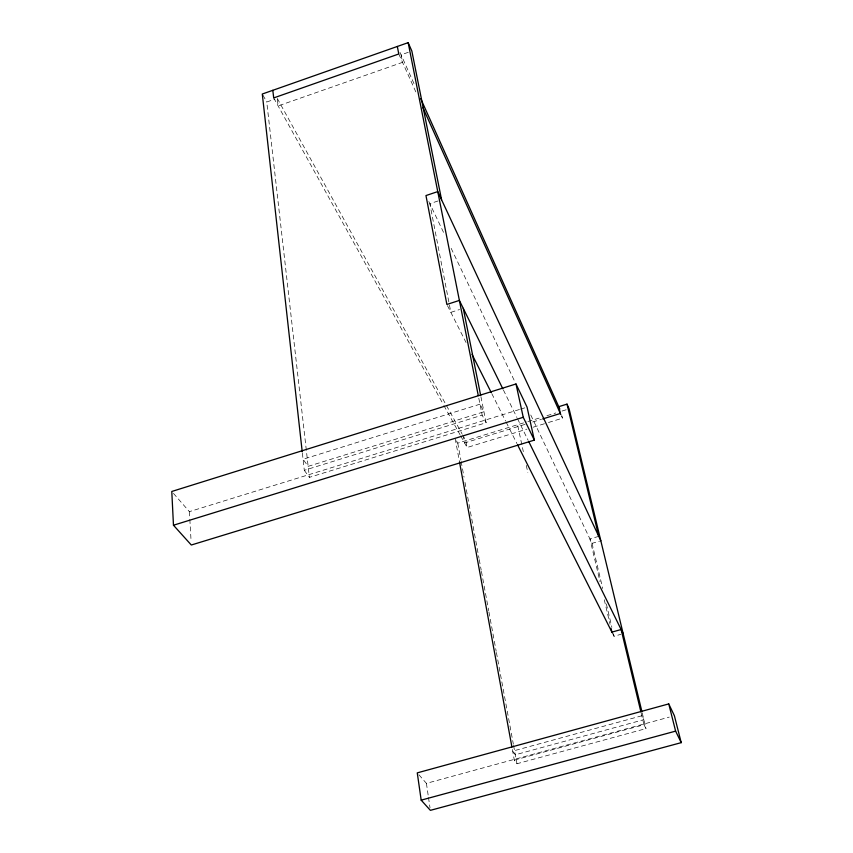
<?xml version="1.0" encoding="UTF-8"?>
<svg xmlns="http://www.w3.org/2000/svg" width="853" height="853" viewBox="0 0 853 853"><rect width="100%" height="100%" fill="white"/><g stroke="black" fill="none" stroke-linecap="round" stroke-linejoin="round"><path stroke-width="0.64" stroke-dasharray="4.26 3.2" d="M480.932 396.73L486.125 422.725L309.404 477.36L266.754 101.997L274.901 99.14M408.267 52.31L401.081 54.827L402.541 62.344L278.131 105.921L277.225 98.319M438.058 200.956L429.848 203.696L450.853 312.347L459.543 309.543M302.378 453.156L304.297 470.312L482.169 415.155L486.125 422.725M173.458 493.386L189.387 511.651L519.434 409.504M520.703 409.109L525.789 407.542M456.483 440.884L457.752 443.155L526.642 421.936M527.911 421.542L540.589 417.639M546.922 415.688L555.793 412.959M562.042 411.039L566.744 409.589M525.075 424.346L464.586 442.952L463.52 437.258M532.635 422.011L541.452 419.303M460.652 435.84L467.103 447.494L526.866 429.134M533.221 427.182L547.21 422.885M548.479 422.491L562.468 418.194L561.935 415.933M598.753 536.345L589.935 538.936L600.011 581.65M530.769 415.027L592.046 543.35L599.563 541.143M612.433 633.15L614 636.263L620.877 634.323M418.93 774.78L426.425 783.363L669.242 717.106M514.327 760.119L643.983 724.751L645.998 728.601L516.961 763.744L514.327 760.119L512.163 748.358M304.297 470.312L309.404 477.36M262.927 95.163L266.754 101.997M273.706 97.924L443.251 404.375M443.891 405.548L460.002 434.678M277.3 98.468L461.963 433.687M462.603 434.849L465.813 440.67L467.103 447.494M447.441 305.587L466.047 342.522M491.808 393.659L505.584 421.009M506.181 422.192L516.961 443.603M503.409 390.002L516.907 417.48M517.494 418.674L528.06 440.169M428.824 201.553L444.861 235.14M451.162 248.33L515.308 382.645M398.777 53.984L416.786 94.054M561.381 415.763L562.468 418.194M400.014 52.438L414.718 85.257M642.288 713.204L645.998 728.601M641.2 713.161L643.983 724.751M592.046 543.35L602.719 588.517M606.376 603.999L611.868 627.232M613.392 633.683L614 636.263M604.276 599.766L610.076 624.353M517.782 425.711L523.337 451.642M526.29 465.375L527.858 472.701M478.8 398.212L482.169 415.155M457.752 443.155L460.897 460.162M461.132 461.473L464.032 477.168M465.002 482.403L471.528 517.739M471.762 519.05L479.013 558.299M479.258 559.611L481.188 570.081M481.433 571.393L488.684 610.641M488.929 611.953L496.169 651.212M496.414 652.513L513.335 744.115M513.57 745.426L516.961 763.744M455.214 438.613L459.532 462.134M426.425 783.363L428.302 796.212M428.494 797.502L430.008 807.78M189.387 511.651L189.761 518.07M189.835 519.349L191.093 541.165M479.994 404.183L303.06 459.266L308.146 466.356L483.939 411.786L479.994 404.183M641.829 715.774L512.674 751.13L515.297 754.788L643.844 719.655L641.829 715.774"/><path stroke-width="1.28" d="M441.577 199.783L411.85 51.052L408.16 42.65L262.287 94.022L302.229 451.834M515.99 383.978L171.784 491.467L173.468 525.224L191.307 545.014L534.33 440.127L527.058 407.148L515.99 383.978L523.252 417.298L534.33 440.127M173.468 525.224L523.252 417.298M641.978 711.924L569.1 408.864L567.01 404.119L558.747 406.678L560.346 413.481L542.711 418.908M668.752 703.906L417.266 772.871L421.179 800.146L430.381 810.35L681.216 742.654L674.382 715.71L668.752 703.906L675.619 731.128L681.216 742.654M421.179 800.146L675.619 731.128M472.04 354.411L491.2 392.465M517.558 444.797L612.198 632.691M502.822 388.808L459.372 300.427L446.876 304.457L425.967 195.561L437.76 191.605L600.821 540.77M528.647 441.364L623.159 633.672M422.789 107.403L560.826 414.558M420.7 98.596L559.803 409.035M567.01 404.119L598.753 536.345M640.891 711.882L621.123 629.514L611.91 632.116L610.993 628.235M463.264 308.349L480.665 395.429M408.16 42.65L478.288 395.6M397.338 46.467L398.777 53.984L273.706 97.924L272.811 90.311M459.532 462.134L511.928 747.047"/></g></svg>
